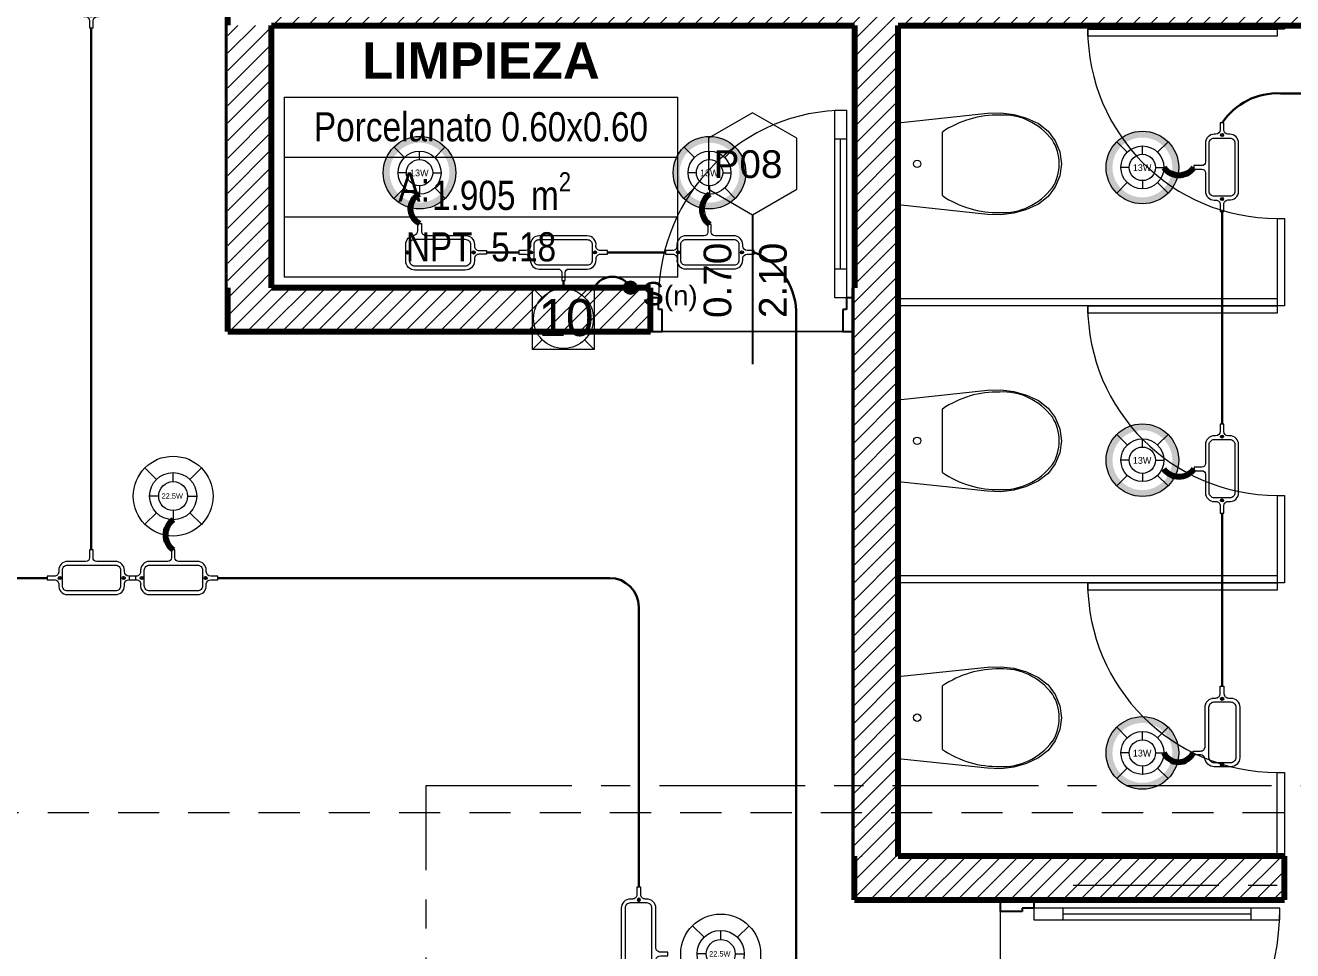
# Model space of a CAD drawing. Header units: inches. Extents: x -38 to 5698, y -33 to 92.
# Drawn here: x 137.475 to 141.823, y 16.926 to 20.1 of the extents above; entities that cross this region are included whole.
import ezdxf
from ezdxf.lldxf.tags import DXFTag

# ---------------------------------------------------------------- set-up
doc = ezdxf.new("R2010")
doc.units = ezdxf.units.IN
doc.header["$MEASUREMENT"] = 0
doc.set_wipeout_variables(frame=1)
for name, pattern in [('CONTINUA', [0]), ('Hidden Line', [0.195611, 0.141111, -0.0545]), ('Punto & Raya', [0.65, 0.5, -0.075, 0, -0.075]), ('Rayas', [0.282222, 0.141111, -0.141111]), ('Wipeout_Contour', [1, 0, -1])]:
    doc.linetypes.add(name, pattern=pattern)
for name, color, linetype, lineweight in [('00 IE CKTO TOMAS', 111, 'Rayas', 18), ('01 IE LUM LED AD DN570C', 1, 'Continuous', 13), ('01 IE LUM LED EMP DN570B', 3, 'Continuous', 13), ('ALUMBRADO_CONDUIT', 30, 'CONDUIT1', 30), ('ALUMBRADO_PVC', 6, 'PVC1', 30), ('Bancas', 1, 'Continuous', 13), ('Cable Alumbrado', 150, 'Continuous', 30), ('CABLEADO EXT.', 3, 'PVCSUBT', 30), ('Simb_Alumbrado', 140, 'CONTINUA', 30)]:
    doc.layers.add(name, color=color, linetype=linetype, lineweight=lineweight)
for name, color, linetype in [('02 _ ARQ _ ALB _ Ejes Generales', 7, 'Continuous'), ('02 _ ARQ _ ZON _ Espacio.3D', 7, 'Continuous'), ('08 _ STR _ EXT _ 09 Vigas', 7, 'Continuous'), ('Estructura - 04 MURO', 7, 'Continuous'), ('Interior - Sanitarios', 7, 'Continuous'), ('Marcador - Secciones', 251, 'Continuous')]:
    doc.layers.add(name, color=color, linetype=linetype)
doc.styles.add('Annotative', font='arial.ttf')
doc.styles.add('Estilo_Generado_4', font='swisse.ttf')
doc.styles.add('Estilo_Generado_8', font='arialbd.ttf')
doc.styles.add('Estilo_Generado_9', font='ARIALN.TTF')
doc.styles.add('{18b73a54-fa43-428c-adcb-c1c7bbdf2c84}', font='Simplex.shx')
tags = doc.linetypes.add('CONDUIT', pattern='A,1.5,-0.210535,["con",{18b73a54-fa43-428c-adcb-c1c7bbdf2c84},S=0.2,R=0,X=0,Y=-0.065594],-0.702384', length=2.412919).pattern_tags.tags
tags[6] = DXFTag(74, 10)
tags = doc.linetypes.add('CONDUIT1', pattern='A,1,-0.19772,["con",{18b73a54-fa43-428c-adcb-c1c7bbdf2c84},S=0.2,R=0,X=0,Y=-0.065594],-0.593642', length=1.791362).pattern_tags.tags
tags[6] = DXFTag(74, 10)
tags = doc.linetypes.add('PVC1', pattern='A,1,-0.19772,["PVC",{18b73a54-fa43-428c-adcb-c1c7bbdf2c84},S=0.13,R=0,X=0,Y=-0.061851],-0.507647', length=1.705367).pattern_tags.tags
tags[6] = DXFTag(74, 10)
tags = doc.linetypes.add('PVCSUBT', pattern='A,0.6,-0.3,0.6,-0.075691,["PVC",Standard,S=0.2,R=0,X=0,Y=-0.093724],-0.621005', length=2.196696).pattern_tags.tags
tags[10] = DXFTag(74, 10)
pattern_1 = [(45, (92.500015, 3e-09), (-0.030052038, 0.030052038), [])]

# ---------------------------------------------------------------- blocks, each defined once
blk = doc.blocks.new('LUMINARIA 2')
at = {"layer": '01 IE LUM LED EMP DN570B'}
for p, q in [((-0.0939, 0.0936), (-0.1589, 0.1584)), ((0.0939, 0.0936), (0.1589, 0.1584)), ((-0.0939, -0.0936), (-0.1589, -0.1584)), ((0.0939, -0.0936), (0.1589, -0.1584))]:
    blk.add_line(p, q, dxfattribs=at)
at = {"layer": '01 IE LUM LED EMP DN570B', "ltscale": 0.4}
for p, q in [((0, 0.0813), (0, 0.1326)), ((-0.0813, 0), (-0.1326, 0)), ((0.0813, 0), (0.1326, 0)), ((0, -0.0813), (0, -0.1326))]:
    blk.add_line(p, q, dxfattribs=at)
at = {"layer": '01 IE LUM LED EMP DN570B'}
for radius in [0.2244, 0.1326]:
    blk.add_circle((0, 0), radius, dxfattribs=at)
at = {"layer": '01 IE LUM LED EMP DN570B', "ltscale": 0.4}
blk.add_circle((0, 0), 0.0813, dxfattribs=at)
at = {"layer": '01 IE LUM LED EMP DN570B', "color": 8, "linetype": 'ByBlock', "lineweight": 80, "insert": (-0.0649, 0.0156), "char_height": 0.03, "width": 0.178585, "attachment_point": 1}
blk.add_mtext('{\\C3;22.5W}', dxfattribs=at)
blk = doc.blocks.new('LUM DN570C')
at = {"layer": '01 IE LUM LED AD DN570C'}
h = blk.add_hatch(color=256, dxfattribs=at)
edge = h.paths.add_edge_path()
edge.add_arc((0, 0), 0.1344, 0, 360)
edge = h.paths.add_edge_path(flags=17)
edge.add_arc((0, 0), 0.1108, 0, 360)
for p, q in [((-0.0561, 0.0563), (-0.0949, 0.0952)), ((0.0561, 0.0563), (0.0949, 0.0952)), ((-0.0561, -0.0563), (-0.0949, -0.0952)), ((0.0561, -0.0563), (0.0949, -0.0952))]:
    blk.add_line(p, q, dxfattribs=at)
at = {"layer": '01 IE LUM LED AD DN570C', "ltscale": 0.4}
for p, q in [((0, 0.0487), (0, 0.0795)), ((-0.0487, 0), (-0.0795, 0)), ((0.0487, 0), (0.0795, 0)), ((0, -0.0487), (0, -0.0795))]:
    blk.add_line(p, q, dxfattribs=at)
at = {"layer": '01 IE LUM LED AD DN570C'}
for radius in [0.1344, 0.0795]:
    blk.add_circle((0, 0), radius, dxfattribs=at)
at = {"layer": '01 IE LUM LED AD DN570C', "ltscale": 0.4}
blk.add_circle((0, 0), 0.0487, dxfattribs=at)
at = {"color": 1, "linetype": 'ByBlock', "lineweight": 80, "insert": (-0.0353, 0.0117), "char_height": 0.025, "width": 0.622217, "attachment_point": 1}
blk.add_mtext('13W ', dxfattribs=at)
blk = doc.blocks.new('oval t')
at = {"layer": 'Simb_Alumbrado', "lineweight": 13}
blk.add_lwpolyline([(0.0141, 0.0102, -0.414214), (0.0041, 0.0202), (0.0041, 0.0416), (-0.0056, 0.0416), (-0.0056, 0.0202, -0.414214), (-0.0156, 0.0102), (-0.0659, 0.0102, 0.414214), (-0.0899, -0.0138), (-0.0899, -0.0183, -0.414214), (-0.1019, -0.0303), (-0.1213, -0.0303), (-0.1213, -0.04), (-0.1016, -0.04, -0.451917), (-0.0897, -0.0535, 0.451917), (-0.0659, -0.0805), (0.0659, -0.0805, 0.414214), (0.0899, -0.0566), (0.0899, -0.0512, -0.398753), (0.1019, -0.0401), (0.1213, -0.0401), (0.1213, -0.0304), (0.1019, -0.0304, -0.368669), (0.0899, -0.0176), (0.0899, -0.0138, 0.414214), (0.0659, 0.0102), (0.0141, 0.0102)], format="xyb", dxfattribs=at)
blk.add_lwpolyline([(-0.0659, 0), (0.0659, 0, -0.414214), (0.0797, -0.0138), (0.0797, -0.0566, -0.414214), (0.0659, -0.0703), (-0.0659, -0.0703, -0.414214), (-0.0797, -0.0566), (-0.0797, -0.0138, -0.414214)], format="xyb", close=True, dxfattribs=at)
for points in [[(-0.0869, -0.031), (-0.0869, -0.0394)], [(0.0879, -0.031), (0.0879, -0.0394)], [(-0.0911, -0.0352), (-0.0828, -0.0352)], [(0.0837, -0.0352), (0.0921, -0.0352)]]:
    blk.add_lwpolyline(points, dxfattribs=at)
for centre in [(-0.0869, -0.0352), (0.0879, -0.0352)]:
    blk.add_circle(centre, 0.00419, dxfattribs=at)
blk = doc.blocks.new('CAJA OVAL TIPO L')
at = {"layer": 'Simb_Alumbrado', "lineweight": 13}
blk.add_lwpolyline([(-0.0491, -0.079), (-0.0491, -0.0343, -0.380413), (-0.0258, -0.0088), (-0.0258, -0.0088, 0.341426), (-0.0164, 0.0033), (-0.0164, 0.0236), (-0.0063, 0.0236), (-0.0063, 0.0033, 0.414214), (0.0063, -0.0092), (0.1138, -0.0092, -0.414214), (0.1388, -0.0343), (0.1388, -0.0382, 0.414214), (0.1513, -0.0508), (0.1716, -0.0508), (0.1716, -0.0609), (0.1513, -0.0609, 0.414214), (0.1388, -0.0734), (0.1388, -0.079, -0.414214), (0.1138, -0.104), (-0.0241, -0.104, -0.414214), (-0.0491, -0.079, 0.414214)], format="xyb", dxfattribs=at)
blk.add_lwpolyline([(-0.0241, -0.0199), (0.1138, -0.0199, -0.414214), (0.1282, -0.0343), (0.1282, -0.079, -0.414214), (0.1138, -0.0934), (-0.0241, -0.0934, -0.414214), (-0.0384, -0.079), (-0.0384, -0.0343, -0.414214)], format="xyb", close=True, dxfattribs=at)
for points in [[(-0.0483, -0.0558), (-0.0395, -0.0558)], [(-0.0439, -0.0514), (-0.0439, -0.0602)], [(0.1323, -0.0558), (0.1411, -0.0558)], [(0.1367, -0.0514), (0.1367, -0.0602)]]:
    blk.add_lwpolyline(points, dxfattribs=at)
for centre in [(-0.0439, -0.0558), (0.1367, -0.0558)]:
    blk.add_circle(centre, 0.00438, dxfattribs=at)
blk = doc.blocks.new('ii3t')
at = {"layer": 'Simb_Alumbrado', "lineweight": 5}
h = blk.add_hatch(color=3, dxfattribs=at)
edge = h.paths.add_edge_path()
edge.add_arc((0, 0), 0.0164, 0, 360)
blk.add_circle((0, 0), 0.0164, dxfattribs=at)
blk = doc.blocks.new('100x100x80 adosado')
at = {"layer": 'Simb_Alumbrado', "lineweight": 13}
blk.add_lwpolyline([(-0.0768, 0.0788), (0.0194, 0.0788), (0.0194, -0.0174), (-0.0768, -0.0174)], close=True, dxfattribs=at)
at = {"layer": 'Simb_Alumbrado', "lineweight": 9}
for points in [[(-0.0768, 0.0788), (-0.0618, 0.0638)], [(0.0043, 0.0638), (0.0194, 0.0788)], [(-0.0768, -0.0174), (-0.0618, -0.0023)], [(0.0043, -0.0023), (0.0194, -0.0174)]]:
    blk.add_lwpolyline(points, dxfattribs=at)
blk.add_circle((-0.0287, 0.0307), 0.0467, dxfattribs=at)
at = {"layer": 'Simb_Alumbrado', "lineweight": 9, "insert": (-0.0677, 0.0612), "char_height": 0.05773, "attachment_point": 1}
blk.add_mtext_dynamic_manual_height_columns('10', width=0.119989, gutter_width=12.5, heights=[0], dxfattribs=at)

msp = doc.modelspace()

# ---------------------------------------------------------------- linework, layer by layer
at = {"layer": '02 _ ARQ _ ZON _ Espacio.3D', "color": 252, "linetype": 'Continuous', "lineweight": 13}
for p, q in [((138.3633, 19.8534), (138.3633, 19.2358)), ((138.3633, 19.8534), (139.7136, 19.8534)), ((139.7136, 19.2358), (139.7136, 19.8534)), ((138.3633, 19.6476), (139.7136, 19.6476)), ((139.7136, 19.4417), (138.3633, 19.4417)), ((139.7136, 19.2358), (138.3633, 19.2358))]:
    msp.add_line(p, q, dxfattribs=at)
at = {"layer": '02 _ ARQ _ ZON _ Espacio.3D', "color": 254, "linetype": 'Continuous', "lineweight": 0, "flags": 128}
msp.add_lwpolyline([(140.82, 15.1499), (140.8204, 17.1), (140.32, 17.1), (140.32, 19.05), (138.17, 19.05), (138.17, 20.35), (139.17, 20.35), (139.17, 22.25), (138.67, 22.25), (138.67, 22.7), (139.17, 22.7), (139.17, 24.4), (138.67, 24.4), (138.67, 24.85), (139.17, 24.85), (139.17, 26.75), (143.57, 26.75), (143.57, 27), (143.92, 27), (143.92, 29.7)], dxfattribs=at)
at = {"layer": '02 _ ARQ _ ZON _ Espacio.3D', "color": 9, "linetype": 'Continuous', "lineweight": 5, "flags": 128}
for points in [[(138.32, 20.1), (138.32, 19.2), (139.62, 19.2), (139.62, 19.05), (140.32, 19.05), (140.32, 20.1)], [(140.47, 20.1), (140.47, 17.2499), (141.795, 17.2499), (141.795, 17.0999), (140.82, 17.0999), (140.82, 16.1999), (143.82, 16.1999), (143.82, 16.4), (143.57, 16.4), (143.57, 16.9), (143.07, 16.9), (143.07, 17.4), (143.82, 17.4), (143.82, 20.1)]]:
    msp.add_lwpolyline(points, close=True, dxfattribs=at)
at = {"layer": 'ALUMBRADO_CONDUIT', "color": 30, "lineweight": 30, "ltscale": 0.4, "true_color": 0xf26722}
for p, q in [((137.7016, 20.0911), (137.7016, 18.3003)), ((141.5812, 18.7313), (141.5808, 19.4614)), ((139.0572, 19.321), (139.1684, 19.321)), ((139.4727, 19.321), (139.6715, 19.321)), ((140.12, 19.121), (140.1201, 16.4629)), ((141.5812, 17.8336), (141.5812, 18.427)), ((134.1575, 18.204), (137.5504, 18.204)), ((138.1356, 18.204), (139.4801, 18.204)), ((139.5801, 17.1439), (139.5801, 18.104))]:
    msp.add_line(p, q, dxfattribs=at)
msp.add_lwpolyline([(141.5812, 19.7656, -0.262518), (141.7812, 19.8667), (142.5092, 19.8667, -0.270218), (142.709, 19.7636)], format="xyb", dxfattribs=at)
for centre, radius, start, end in [((139.8948, 19.1106), 0.2255, 2.6549, 68.9743), ((139.4801, 18.104), 0.1, 0, 90)]:
    msp.add_arc(centre, radius, start, end, dxfattribs=at)
at = {"layer": 'CABLEADO EXT.', "color": 3, "lineweight": 80}
for centre, radius, start, end in [((141.4327, 19.6502), 0.0641, 216.0183, 323.9817), ((138.8517, 19.4708), 0.0556, 115.4571, 244.5429), ((139.8603, 19.4692), 0.0641, 126.0183, 233.9817), ((141.4328, 18.6159), 0.0641, 216.0183, 323.9817), ((138.0202, 18.3522), 0.0641, 126.0183, 233.9817), ((141.4313, 17.628), 0.0556, 205.4571, 334.5429)]:
    msp.add_arc(centre, radius, start, end, dxfattribs=at)
at = {"layer": 'Estructura - 04 MURO', "color": 165, "linetype": 'Continuous', "lineweight": 15}
for p, q in [((140.252, 19.809), (140.292, 19.809)), ((140.252, 19.165), (140.252, 19.809)), ((140.292, 19.809), (140.292, 19.165)), ((140.292, 19.709), (140.252, 19.709)), ((140.252, 19.265), (140.292, 19.265)), ((140.292, 19.165), (140.252, 19.165)), ((141.7794, 17.072), (140.9354, 17.072)), ((140.9354, 17.072), (140.9354, 17.032)), ((141.0354, 17.032), (141.0354, 17.072)), ((141.6794, 17.072), (141.6794, 17.032)), ((141.7794, 17.032), (141.7794, 17.072)), ((140.9354, 17.032), (141.7794, 17.032))]:
    msp.add_line(p, q, dxfattribs=at)
at = {"layer": 'Estructura - 04 MURO', "color": 152, "linetype": 'Continuous', "lineweight": 25}
msp.add_line((139.97, 19.45), (139.97, 18.9375), dxfattribs=at)
at = {"layer": 'Estructura - 04 MURO', "color": 7, "linetype": 'Continuous', "lineweight": 80}
msp.add_line((140.32, 19.05), (140.32, 19.2), dxfattribs=at)
at = {"layer": 'Estructura - 04 MURO', "color": 165, "linetype": 'Continuous', "lineweight": 25}
for p, q in [((139.648, 19.125), (139.648, 19.165)), ((140.32, 19.165), (140.292, 19.165)), ((140.292, 19.165), (140.292, 19.125)), ((140.32, 19.05), (140.32, 19.165)), ((139.66, 19.125), (139.648, 19.125)), ((139.66, 19.05), (139.66, 19.125)), ((140.292, 19.125), (140.28, 19.125)), ((140.28, 19.125), (140.28, 19.05)), ((140.28, 19.05), (140.32, 19.05)), ((140.8954, 17.06), (140.8204, 17.06)), ((140.9354, 17.072), (140.8954, 17.072)), ((140.8954, 17.072), (140.8954, 17.06))]:
    msp.add_line(p, q, dxfattribs=at)
at = {"layer": 'Estructura - 04 MURO', "color": 251, "linetype": 'Continuous', "lineweight": 13, "flags": 128}
msp.add_lwpolyline([(139.97, 19.8), (139.8185, 19.7125), (139.8185, 19.5375), (139.97, 19.45), (140.1216, 19.5375), (140.1216, 19.7125)], close=True, dxfattribs=at)
at = {"layer": 'Estructura - 04 MURO', "color": 165, "linetype": 'Continuous', "lineweight": 15, "flags": 128}
for points in [[(140.272, 19.265), (140.272, 19.709)], [(141.0354, 17.052), (141.6794, 17.052)]]:
    msp.add_lwpolyline(points, dxfattribs=at)
at = {"layer": 'Estructura - 04 MURO', "color": 175, "linetype": 'Continuous', "lineweight": 15}
for centre, radius, start, end in [((140.292, 19.165), 0.644, 90, 180), ((140.9354, 17.072), 0.844, 270, 0)]:
    msp.add_arc(centre, radius, start, end, dxfattribs=at)
at = {"layer": 'Interior - Sanitarios', "color": 251, "linetype": 'Continuous', "lineweight": 13}
for p, q in [((140.6214, 19.6249), (140.6214, 19.7339)), ((140.6214, 19.516), (140.6214, 19.6249)), ((140.6214, 18.6749), (140.6214, 18.7839)), ((140.6214, 18.566), (140.6214, 18.6749)), ((140.6214, 17.7249), (140.6214, 17.8339)), ((140.6214, 17.616), (140.6214, 17.7249))]:
    msp.add_line(p, q, dxfattribs=at)
at = {"layer": 'Interior - Sanitarios', "color": 175, "linetype": 'Continuous', "lineweight": 13}
for p, q in [((141.77, 19.4374), (141.795, 19.4374)), ((141.77, 19.4374), (141.77, 19.1374)), ((141.795, 19.4374), (141.795, 19.1374)), ((141.77, 18.4874), (141.795, 18.4874)), ((141.77, 18.4874), (141.77, 18.1874)), ((141.795, 18.4874), (141.795, 18.1874))]:
    msp.add_line(p, q, dxfattribs=at)
at = {"layer": 'Interior - Sanitarios', "color": 7, "linetype": 'Continuous', "lineweight": 13, "flags": 128}
for points in [[(141.77, 20.0624), (141.12, 20.0624), (141.12, 20.0874), (141.77, 20.0874)], [(141.77, 19.1124), (141.12, 19.1124), (141.12, 19.1374), (141.77, 19.1374)], [(141.77, 18.1624), (141.12, 18.1624), (141.12, 18.1874), (141.77, 18.1874)]]:
    msp.add_lwpolyline(points, close=True, dxfattribs=at)
at = {"layer": 'Interior - Sanitarios', "color": 175, "linetype": 'Continuous', "lineweight": 13, "flags": 128}
for points in [[(141.795, 20.0874), (141.77, 20.0874), (141.77, 20.0999), (141.795, 20.0999)], [(141.795, 17.2499), (141.77, 17.2499), (141.77, 17.5374), (141.795, 17.5374)]]:
    msp.add_lwpolyline(points, close=True, dxfattribs=at)
at = {"layer": 'Interior - Sanitarios', "color": 251, "linetype": 'Continuous', "lineweight": 13, "flags": 128}
for points in [[(140.8667, 19.7944), (140.9103, 19.7819), (140.9513, 19.7629), (140.9839, 19.7373), (141.0088, 19.7043), (141.0245, 19.666), (141.03, 19.6249), (141.0245, 19.5839), (141.0088, 19.5456), (140.9839, 19.5125), (140.9513, 19.4869), (140.9103, 19.4679), (140.8667, 19.4555), (140.8218, 19.45), (140.7766, 19.4516), (140.47, 19.484), (140.47, 19.7659), (140.7766, 19.7983), (140.8218, 19.7998)], [(140.8667, 18.8444), (140.9103, 18.8319), (140.9513, 18.8129), (140.9839, 18.7873), (141.0088, 18.7543), (141.0245, 18.716), (141.03, 18.6749), (141.0245, 18.6339), (141.0088, 18.5956), (140.9839, 18.5625), (140.9513, 18.5369), (140.9103, 18.5179), (140.8667, 18.5055), (140.8218, 18.5), (140.7766, 18.5016), (140.47, 18.534), (140.47, 18.8159), (140.7766, 18.8483), (140.8218, 18.8498)], [(140.8667, 17.8944), (140.9103, 17.8819), (140.9513, 17.8629), (140.9839, 17.8373), (141.0088, 17.8043), (141.0245, 17.766), (141.03, 17.7249), (141.0245, 17.6839), (141.0088, 17.6456), (140.9839, 17.6125), (140.9513, 17.5869), (140.9103, 17.5679), (140.8667, 17.5555), (140.8218, 17.55), (140.7766, 17.5516), (140.47, 17.584), (140.47, 17.8659), (140.7766, 17.8983), (140.8218, 17.8998)]]:
    msp.add_lwpolyline(points, close=True, dxfattribs=at)
at = {"layer": 'Interior - Sanitarios', "color": 175, "linetype": 'Continuous', "lineweight": 13, "flags": 128}
for points in [[(140.47, 19.1374), (140.47, 19.1624), (141.77, 19.1624)], [(140.47, 18.1874), (140.47, 18.2124), (141.77, 18.2124)]]:
    msp.add_lwpolyline(points, dxfattribs=at)
at = {"layer": 'Interior - Sanitarios', "color": 251, "linetype": 'Continuous', "lineweight": 13}
for centre in [(140.535, 19.6249), (140.535, 18.6749), (140.535, 17.7249)]:
    msp.add_circle(centre, 0.0127, dxfattribs=at)
at = {"layer": 'Interior - Sanitarios', "color": 175, "linetype": 'Continuous', "lineweight": 13}
for centre in [(141.77, 20.0874), (141.77, 19.1374), (141.77, 18.1874)]:
    msp.add_arc(centre, 0.65, 180, 270, dxfattribs=at)
at = {"layer": 'Interior - Sanitarios', "color": 251, "linetype": 'Continuous', "lineweight": 13}
for centre, major_axis, start_param, end_param in [((140.8094, 19.3668), (0, 0.4253), 6.259569, 6.81259), ((140.8308, 19.5355), (0, 0.2569), 5.438328, 6.338917), ((140.9011, 19.6241), (0, 0.1385), 4.71825, 5.344893), ((140.9012, 19.6257), (0, 0.1385), 4.079884, 4.706528), ((140.8308, 19.7144), (0, 0.2569), 3.085865, 3.986454), ((140.8094, 19.883), (0, 0.4253), 2.61219, 3.165211), ((140.8094, 18.4168), (0, 0.4253), 6.259569, 6.81259), ((140.8308, 18.5855), (0, 0.2569), 5.438328, 6.338917), ((140.9011, 18.6741), (0, 0.1385), 4.71825, 5.344893), ((140.9012, 18.6757), (0, 0.1385), 4.079884, 4.706528), ((140.8094, 18.933), (0, 0.4253), 2.61219, 3.165211), ((140.8308, 18.7644), (0, 0.2569), 3.085865, 3.986454), ((140.8094, 17.4668), (0, 0.4253), 6.259569, 6.81259), ((140.8308, 17.6355), (0, 0.2569), 5.438328, 6.338917), ((140.9011, 17.7241), (0, 0.1385), 4.71825, 5.344893), ((140.9012, 17.7257), (0, 0.1385), 4.079884, 4.706528), ((140.8094, 17.983), (0, 0.4253), 2.61219, 3.165211), ((140.8308, 17.8144), (0, 0.2569), 3.085865, 3.986454)]:
    msp.add_ellipse(centre, major_axis=major_axis, ratio=0.875546, start_param=start_param, end_param=end_param, dxfattribs=at)
at = {"layer": 'Marcador - Secciones', "color": 251, "linetype": 'Punto & Raya', "lineweight": 13}
msp.add_line((138.8506, 10.0018), (138.8506, 17.4928), dxfattribs=at)

# ---------------------------------------------------------------- block references
at = {"layer": '01 IE LUM LED AD DN570C', "color": 1, "lineweight": 5, "xscale": 0.9263905751172247, "yscale": 0.9263905751172247, "zscale": 0.9263905751172247}
for p in [(138.8278, 19.5946), (138.8278, 19.5946), (139.8226, 19.5946), (139.8226, 19.5946), (141.3075, 19.6125), (141.3075, 18.6083), (141.3075, 17.6041)]:
    msp.add_blockref('LUM DN570C', p, dxfattribs=at)
at = {"layer": '01 IE LUM LED EMP DN570B', "xscale": 0.6105334384153049, "yscale": 0.6105334384153049, "zscale": 0.6105334384153049}
for p in [(137.9825, 18.485), (139.861, 16.9145)]:
    msp.add_blockref('LUMINARIA 2', p, dxfattribs=at)
at = {"layer": 'ALUMBRADO_CONDUIT', "linetype": 'CONDUIT', "lineweight": 30, "xscale": 1.253906979044094, "yscale": 1.253906979044094, "zscale": 1.253906979044094}
msp.add_blockref('CAJA OVAL TIPO L', (138.842, 19.391), dxfattribs=at)
at = {"layer": 'ALUMBRADO_CONDUIT', "linetype": 'CONDUIT', "lineweight": 30, "yscale": 1.253906979044094, "zscale": 1.253906979044094}
for p, xscale, rotation in [((141.5111, 17.6183), 1.253906979044094, 90), ((139.6501, 16.9287), -1.253906979044094, 270)]:
    msp.add_blockref('CAJA OVAL TIPO L', p, dxfattribs=dict(at, xscale=xscale, rotation=rotation))
at = {"layer": 'Bancas', "color": 252, "true_color": 0x939598, "xscale": 1.253906979044094, "yscale": 1.253906979044094, "zscale": 1.253906979044094}
for p, rotation in [((137.7457, 20.2432), 270), ((141.5367, 19.6135), 90), ((139.3206, 19.2769), 180), ((141.5368, 18.5792), 90)]:
    msp.add_blockref('oval t', p, dxfattribs=dict(at, rotation=rotation))
for p in [(139.8236, 19.3652), (137.7025, 18.2481), (137.9835, 18.2481)]:
    msp.add_blockref('oval t', p, dxfattribs=at)

# ---------------------------------------------------------------- texts
at = {"layer": '02 _ ARQ _ ZON _ Espacio.3D', "color": 252, "lineweight": 25, "attachment_point": 2}
for s, insert, char_height, style in [('\\A1;{\\pqc;\\pt0;\\fArial|b1|i0|c0|p34;LIMPIEZA}', (139.0385, 20.0419), 0.125, 'Estilo_Generado_8'), ('\\A1;{\\pqc;\\pt0;\\fArial Narrow|b0|i0|c0|p34;Porcelanato 0.60x0.60}', (139.0385, 19.802), 0.1, 'Estilo_Generado_9'), ('\\A1;{\\pqc;\\pt0;\\fArial Narrow|b0|i0|c0|p34;A: }', (138.8093, 19.5957), 0.1, 'Estilo_Generado_9'), ('\\A1;{\\pqc;\\pt0,0.3;\\fArial Narrow|b0|i0|c0|p34;1.905\\fArial Narrow|b0|i0|c0|p34;\\A1{\\H.66x;\\S^  ;}\\fArial Narrow|b0|i0|c0|p34; m\\fArial Narrow|b0|i0|c0|p34;\\A1{\\H.66x;\\S2^  ;}}', (139.109, 19.5961), 0.1, 'Estilo_Generado_9'), ('\\A1;{\\pqc;\\pt0;\\fArial Narrow|b0|i0|c0|p34;NPT  5.18}', (139.0385, 19.3902), 0.1, 'Estilo_Generado_9')]:
    msp.add_mtext(s, dxfattribs=dict(at, insert=insert, char_height=char_height, style=style))
at = {"layer": 'Estructura - 04 MURO', "color": 251, "lineweight": 25, "insert": (139.8367, 19.575), "char_height": 0.095, "attachment_point": 7, "style": 'Estilo_Generado_4'}
msp.add_mtext('\\A1;{\\pql;\\pt0;\\fSwis721 Ex BT|b0|i0|c0|p34;P08\\fSwis721 Ex BT|b0|i0|c0|p34;\\fSwis721 Ex BT|b0|i0|c0|p34;\\fSwis721 Ex BT|b0|i0|c0|p34;}', dxfattribs=at)
at = {"layer": 'Estructura - 04 MURO', "color": 251, "lineweight": 25, "char_height": 0.095, "attachment_point": 7, "rotation": 90, "style": 'Estilo_Generado_4'}
for s, insert in [('\\A1;{\\pql;\\pt0;\\fSwis721 Ex BT|b0|i0|c0|p34;0.70\\fSwis721 Ex BT|b0|i0|c0|p34;\\A1{\\H.66x;\\S^  ;}\\fSwis721 Ex BT|b0|i0|c0|p34;\\fSwis721 Ex BT|b0|i0|c0|p34;}', (139.925, 19.096)), ('\\A1;{\\pql;\\pt0;\\fSwis721 Ex BT|b0|i0|c0|p34;2.10\\fSwis721 Ex BT|b0|i0|c0|p34;\\A1{\\H.66x;\\S^  ;}\\fSwis721 Ex BT|b0|i0|c0|p34;\\fSwis721 Ex BT|b0|i0|c0|p34;}', (140.115, 19.096))]:
    msp.add_mtext(s, dxfattribs=dict(at, insert=insert))

# ---------------------------------------------------------------- next in the draw order: wipeouts: each hides what was drawn before it
at = {"color": 254, "linetype": 'Wipeout_Contour', "lineweight": 0, "ltscale": 3410.976089}
msp.add_wipeout([(138.32, 20.1), (143.57, 20.1), (143.57, 20.35), (138.32, 20.35)], dxfattribs=at).dxf.layer = 'Estructura - 04 MURO'
at = {"color": 254, "linetype": 'Wipeout_Contour', "lineweight": 0, "ltscale": 2550.49585}
msp.add_wipeout([(138.17, 19.2), (138.17, 19.05), (138.32, 19.2)], dxfattribs=at).dxf.layer = 'Estructura - 04 MURO'
at = {"color": 254, "linetype": 'Wipeout_Contour', "lineweight": 0, "ltscale": 2556.818272}
msp.add_wipeout([(140.32, 17.25), (140.32, 17.1), (140.47, 17.25)], dxfattribs=at).dxf.layer = 'Estructura - 04 MURO'

# ---------------------------------------------------------------- next in the draw order: hatches: boundary and pattern name
at = {"layer": 'Estructura - 04 MURO', "linetype": 'Continuous', "lineweight": 5}
h = msp.add_hatch(dxfattribs=at)
h.set_pattern_fill('LADRILLO_COMÚN_0002', color=252, style=0, pattern_type=2)
h.set_pattern_definition(pattern_1)
h.paths.add_polyline_path([(138.32, 20.1), (143.57, 20.1), (143.57, 20.35), (138.32, 20.35)])
h = msp.add_hatch(dxfattribs=at)
h.set_pattern_fill('LADRILLO_COMÚN_0002', color=252, style=0, pattern_type=2)
h.set_pattern_definition(pattern_1)
h.paths.add_polyline_path([(138.17, 19.2), (138.17, 19.05), (138.32, 19.2)])
h = msp.add_hatch(dxfattribs=at)
h.set_pattern_fill('LADRILLO_COMÚN_0002', color=252, style=0, pattern_type=2)
h.set_pattern_definition(pattern_1)
h.paths.add_polyline_path([(140.32, 17.25), (140.32, 17.1), (140.47, 17.25)])

# ---------------------------------------------------------------- next in the draw order: linework, layer by layer
at = {"layer": 'Estructura - 04 MURO', "color": 7, "linetype": 'Continuous', "lineweight": 80, "flags": 128}
for points in [[(138.32, 20.1), (140.32, 20.1)], [(140.47, 20.1), (143.57, 20.1)]]:
    msp.add_lwpolyline(points, dxfattribs=at)

# ---------------------------------------------------------------- next in the draw order: wipeouts: each hides what was drawn before it
at = {"color": 254, "linetype": 'Wipeout_Contour', "lineweight": 0, "ltscale": 2549.620191}
msp.add_wipeout([(138.32, 19.2), (138.17, 19.05), (138.32, 19.05)], dxfattribs=at).dxf.layer = 'Estructura - 04 MURO'
at = {"color": 254, "linetype": 'Wipeout_Contour', "lineweight": 0, "ltscale": 2555.945267}
msp.add_wipeout([(140.47, 17.25), (140.32, 17.1), (140.47, 17.1)], dxfattribs=at).dxf.layer = 'Estructura - 04 MURO'

# ---------------------------------------------------------------- next in the draw order: hatches: boundary and pattern name
at = {"layer": 'Estructura - 04 MURO', "linetype": 'Continuous', "lineweight": 5}
h = msp.add_hatch(dxfattribs=at)
h.set_pattern_fill('LADRILLO_COMÚN_0002', color=252, style=0, pattern_type=2)
h.set_pattern_definition(pattern_1)
h.paths.add_polyline_path([(138.32, 19.2), (138.17, 19.05), (138.32, 19.05)])
h = msp.add_hatch(dxfattribs=at)
h.set_pattern_fill('LADRILLO_COMÚN_0002', color=252, style=0, pattern_type=2)
h.set_pattern_definition(pattern_1)
h.paths.add_polyline_path([(140.47, 17.25), (140.32, 17.1), (140.47, 17.1)])

# ---------------------------------------------------------------- next in the draw order: linework, layer by layer
at = {"layer": 'Estructura - 04 MURO', "color": 7, "linetype": 'Continuous', "lineweight": 80, "flags": 128}
for points in [[(138.17, 19.05), (138.17, 20.35)], [(140.32, 17.1), (140.32, 19.05)]]:
    msp.add_lwpolyline(points, dxfattribs=at)

# ---------------------------------------------------------------- next in the draw order: wipeouts: each hides what was drawn before it
at = {"color": 254, "linetype": 'Wipeout_Contour', "lineweight": 0, "ltscale": 3402.97663}
msp.add_wipeout([(138.32, 19.05), (139.62, 19.05), (139.62, 19.2), (138.32, 19.2)], dxfattribs=at).dxf.layer = 'Estructura - 04 MURO'
at = {"color": 254, "linetype": 'Wipeout_Contour', "lineweight": 0, "ltscale": 3411.458448}
msp.add_wipeout([(140.47, 17.1), (141.795, 17.1), (141.795, 17.25), (140.47, 17.25)], dxfattribs=at).dxf.layer = 'Estructura - 04 MURO'

# ---------------------------------------------------------------- next in the draw order: hatches: boundary and pattern name
at = {"layer": 'Estructura - 04 MURO', "linetype": 'Continuous', "lineweight": 5}
h = msp.add_hatch(dxfattribs=at)
h.set_pattern_fill('LADRILLO_COMÚN_0002', color=252, style=0, pattern_type=2)
h.set_pattern_definition(pattern_1)
h.paths.add_polyline_path([(138.32, 19.05), (139.62, 19.05), (139.62, 19.2), (138.32, 19.2)])
h = msp.add_hatch(dxfattribs=at)
h.set_pattern_fill('LADRILLO_COMÚN_0002', color=252, style=0, pattern_type=2)
h.set_pattern_definition(pattern_1)
h.paths.add_polyline_path([(140.47, 17.1), (141.795, 17.1), (141.795, 17.25), (140.47, 17.25)])

# ---------------------------------------------------------------- next in the draw order: linework, layer by layer
at = {"layer": '02 _ ARQ _ ALB _ Ejes Generales', "color": 251, "linetype": 'Punto & Raya', "lineweight": 13}
msp.add_line((141.07, 17.15), (148.07, 17.15), dxfattribs=at)
at = {"layer": 'ALUMBRADO_CONDUIT', "color": 30, "lineweight": 30, "ltscale": 0.4, "true_color": 0xf26722}
msp.add_line((139.3215, 19.2247), (139.3215, 19.2), dxfattribs=at)
at = {"layer": 'ALUMBRADO_PVC', "linetype": 'PVC1', "ltscale": 0.4}
msp.add_arc((139.4893, 19.1681), 0.0697, 27.2775, 152.7225, dxfattribs=at)
at = {"layer": 'Estructura - 04 MURO', "color": 7, "linetype": 'Continuous', "lineweight": 80}
for p, q in [((139.62, 19.05), (139.62, 19.2)), ((140.8204, 17.1), (140.9704, 17.1))]:
    msp.add_line(p, q, dxfattribs=at)
at = {"layer": 'Estructura - 04 MURO', "color": 165, "linetype": 'Continuous', "lineweight": 25}
for p, q in [((139.648, 19.165), (139.62, 19.165)), ((139.62, 19.165), (139.62, 19.05)), ((139.62, 19.05), (139.66, 19.05)), ((140.8204, 17.1), (140.9354, 17.1)), ((140.8204, 17.06), (140.8204, 17.1)), ((140.9354, 17.1), (140.9354, 17.072))]:
    msp.add_line(p, q, dxfattribs=at)
at = {"layer": 'Estructura - 04 MURO', "color": 7, "linetype": 'Continuous', "lineweight": 80, "flags": 128}
for points in [[(139.62, 19.2), (138.32, 19.2)], [(138.17, 19.05), (139.62, 19.05)], [(141.795, 17.25), (140.47, 17.25)], [(141.795, 17.1), (141.795, 17.25)], [(140.32, 17.1), (140.8204, 17.1)], [(140.9704, 17.1), (141.795, 17.1)]]:
    msp.add_lwpolyline(points, dxfattribs=at)

# ---------------------------------------------------------------- next in the draw order: block references
at = {"layer": 'ALUMBRADO_CONDUIT', "linetype": 'PVC1', "lineweight": 35, "xscale": 2.199856799627834, "yscale": 2.199856799627834, "zscale": 2.199856799627834}
msp.add_blockref('100x100x80 adosado', (139.3847, 19.0265), dxfattribs=at)
at = {"layer": 'Cable Alumbrado', "lineweight": 0, "xscale": 1.404578189384958, "yscale": 1.404578189384958, "zscale": 1.404578189384958}
msp.add_blockref('ii3t', (139.5512, 19.2), dxfattribs=at)

# ---------------------------------------------------------------- next in the draw order: texts
at = {"layer": '00 IE CKTO TOMAS', "insert": (139.5919, 19.1193), "char_height": 0.08, "width": 0.768045, "attachment_point": 7, "style": 'Annotative'}
msp.add_mtext('S{\\H0.84375x;(n)}', dxfattribs=at)

# ---------------------------------------------------------------- next in the draw order: wipeouts: each hides what was drawn before it
at = {"color": 254, "linetype": 'Wipeout_Contour', "lineweight": 0, "ltscale": 3400.125748}
msp.add_wipeout([(138.17, 19.2), (138.32, 19.2), (138.32, 20.1), (138.17, 20.1)], dxfattribs=at).dxf.layer = 'Estructura - 04 MURO'
at = {"color": 254, "linetype": 'Wipeout_Contour', "lineweight": 0, "ltscale": 3408.639967}
msp.add_wipeout([(140.32, 20.1), (140.32, 17.25), (140.47, 17.25), (140.47, 20.1)], dxfattribs=at).dxf.layer = 'Estructura - 04 MURO'

# ---------------------------------------------------------------- next in the draw order: hatches: boundary and pattern name
at = {"layer": 'Estructura - 04 MURO', "linetype": 'Continuous', "lineweight": 5}
h = msp.add_hatch(dxfattribs=at)
h.set_pattern_fill('LADRILLO_COMÚN_0002', color=252, style=0, pattern_type=2)
h.set_pattern_definition(pattern_1)
h.paths.add_polyline_path([(138.17, 19.2), (138.32, 19.2), (138.32, 20.1), (138.17, 20.1)])
h = msp.add_hatch(dxfattribs=at)
h.set_pattern_fill('LADRILLO_COMÚN_0002', color=252, style=0, pattern_type=2)
h.set_pattern_definition(pattern_1)
h.paths.add_polyline_path([(140.32, 20.1), (140.32, 17.25), (140.47, 17.25), (140.47, 20.1)])

# ---------------------------------------------------------------- next in the draw order: linework, layer by layer
at = {"layer": '08 _ STR _ EXT _ 09 Vigas', "color": 251, "linetype": 'Hidden Line', "lineweight": 13}
msp.add_line((137.07, 17.4), (143.57, 17.4), dxfattribs=at)
at = {"layer": 'Estructura - 04 MURO', "color": 7, "linetype": 'Continuous', "lineweight": 80, "flags": 128}
for points in [[(138.32, 19.2), (138.32, 20.1)], [(140.32, 20.1), (140.32, 19.2)], [(140.47, 17.25), (140.47, 20.1)]]:
    msp.add_lwpolyline(points, dxfattribs=at)
at = {"layer": 'Interior - Sanitarios', "color": 175, "linetype": 'Continuous', "lineweight": 13}
for p, q in [((141.795, 19.1374), (140.47, 19.1374)), ((141.795, 18.1874), (140.47, 18.1874))]:
    msp.add_line(p, q, dxfattribs=at)
at = {"layer": 'Marcador - Secciones', "color": 251, "linetype": 'Punto & Raya', "lineweight": 13}
msp.add_line((138.8506, 17.4928), (149.2072, 17.4928), dxfattribs=at)

doc.saveas('drawing.dxf')
